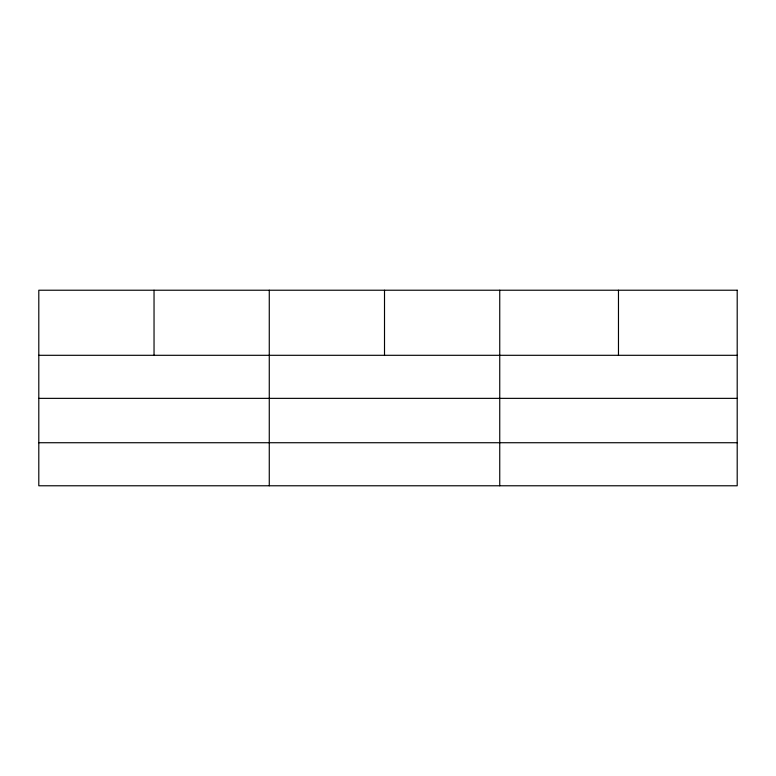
<?xml version="1.0" encoding="UTF-8"?>
<svg xmlns="http://www.w3.org/2000/svg" width="776" height="776" viewBox="0 0 776 776"><rect width="100%" height="100%" fill="white"/><g stroke="black" fill="none" stroke-linecap="round" stroke-linejoin="round"><path stroke-width="1.16" d="M38.8 355.301L737.2 355.301M38.8 398.36L737.2 398.36M38.8 442.727L737.2 442.727M618.472 290.224L618.472 355.301M499.744 290.224L499.744 485.776M384.508 290.224L384.508 355.301M269.272 290.224L269.272 485.776M154.036 290.224L154.036 355.301M737.2 290.224L38.8 290.224L38.8 485.776L737.2 485.776L737.2 290.224"/></g></svg>
